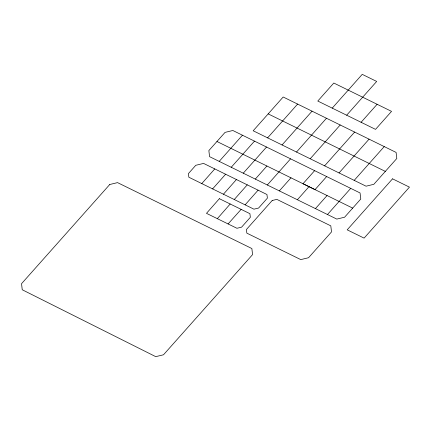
<?xml version="1.0" encoding="UTF-8"?>
<svg xmlns="http://www.w3.org/2000/svg" width="431" height="431" viewBox="0 0 431 431"><rect width="100%" height="100%" fill="white"/><g stroke="black" fill="none" stroke-linecap="round" stroke-linejoin="round"><path stroke-width="0.65" d="M217.343 218.668L230.192 203.992M245.12 204.854L258.088 190.168M242.454 135.215L219.212 161.383M201.778 183.584L253.929 209.175L258.595 208.044L267.382 198.147L266.956 194.516L203.567 163.414L195.776 165.299L188.417 173.591L188.843 177.222L201.778 183.584L214.783 168.909M268.184 113.892L283.183 97.002L396.094 152.412L396.811 158.479L373.849 184.301L366.064 186.192L253.18 130.771L268.184 113.892L385.33 171.393M212.612 188.897L225.634 174.216M297.611 104.081L267.619 137.872M223.43 194.214L236.436 179.538M312.055 111.166L282.063 144.951M234.265 199.526L247.254 184.856M332.22 108.133L362.234 74.353L376.683 81.443L346.664 115.206L317.792 101.048L333.799 83.032L391.542 111.365L375.536 129.375L346.664 115.206M296.512 152.046L326.482 118.25M340.199 124.979L310.207 158.764M216.944 141.492L225.052 132.387L232.837 130.496L360.057 192.953L360.774 199.014L344.595 217.213L336.805 219.093L209.574 156.658L208.857 150.591L216.944 141.492L352.687 208.114M231.226 167.287L254.489 141.126M243.262 173.192L266.525 147.03M255.292 179.091L266.918 166.021M267.322 184.996L290.569 158.84M279.353 190.895L290.979 177.825M314.635 170.649L303.009 183.725L315.029 189.64L326.655 176.559M361.092 122.296L377.114 104.275M324.613 165.838L354.632 132.064M297.39 199.742L309.016 186.677M339.046 172.928L369.076 139.148M315.433 208.615L327.059 195.534M384.231 146.594L354.201 180.373M327.468 214.519L350.715 188.363M228.091 223.937L241.134 209.364M219.374 198.686L206.481 213.34L236.937 228.279L241.602 227.148L250.341 217.31L249.921 213.679L219.374 198.686M109.749 184.506L21.55 283.679L22.234 289.756L155.72 356.647L163.505 354.783L252.571 254.619L251.871 248.547L117.544 182.62L109.749 184.506M272.187 200.507L246.413 229.513L246.839 233.144L300.779 259.613L308.564 257.722L331.514 231.916L330.798 225.855L276.853 199.375L272.187 200.507M392.544 178.833L347.192 229.836L364.093 238.122L409.45 187.135L392.544 178.833"/></g></svg>
